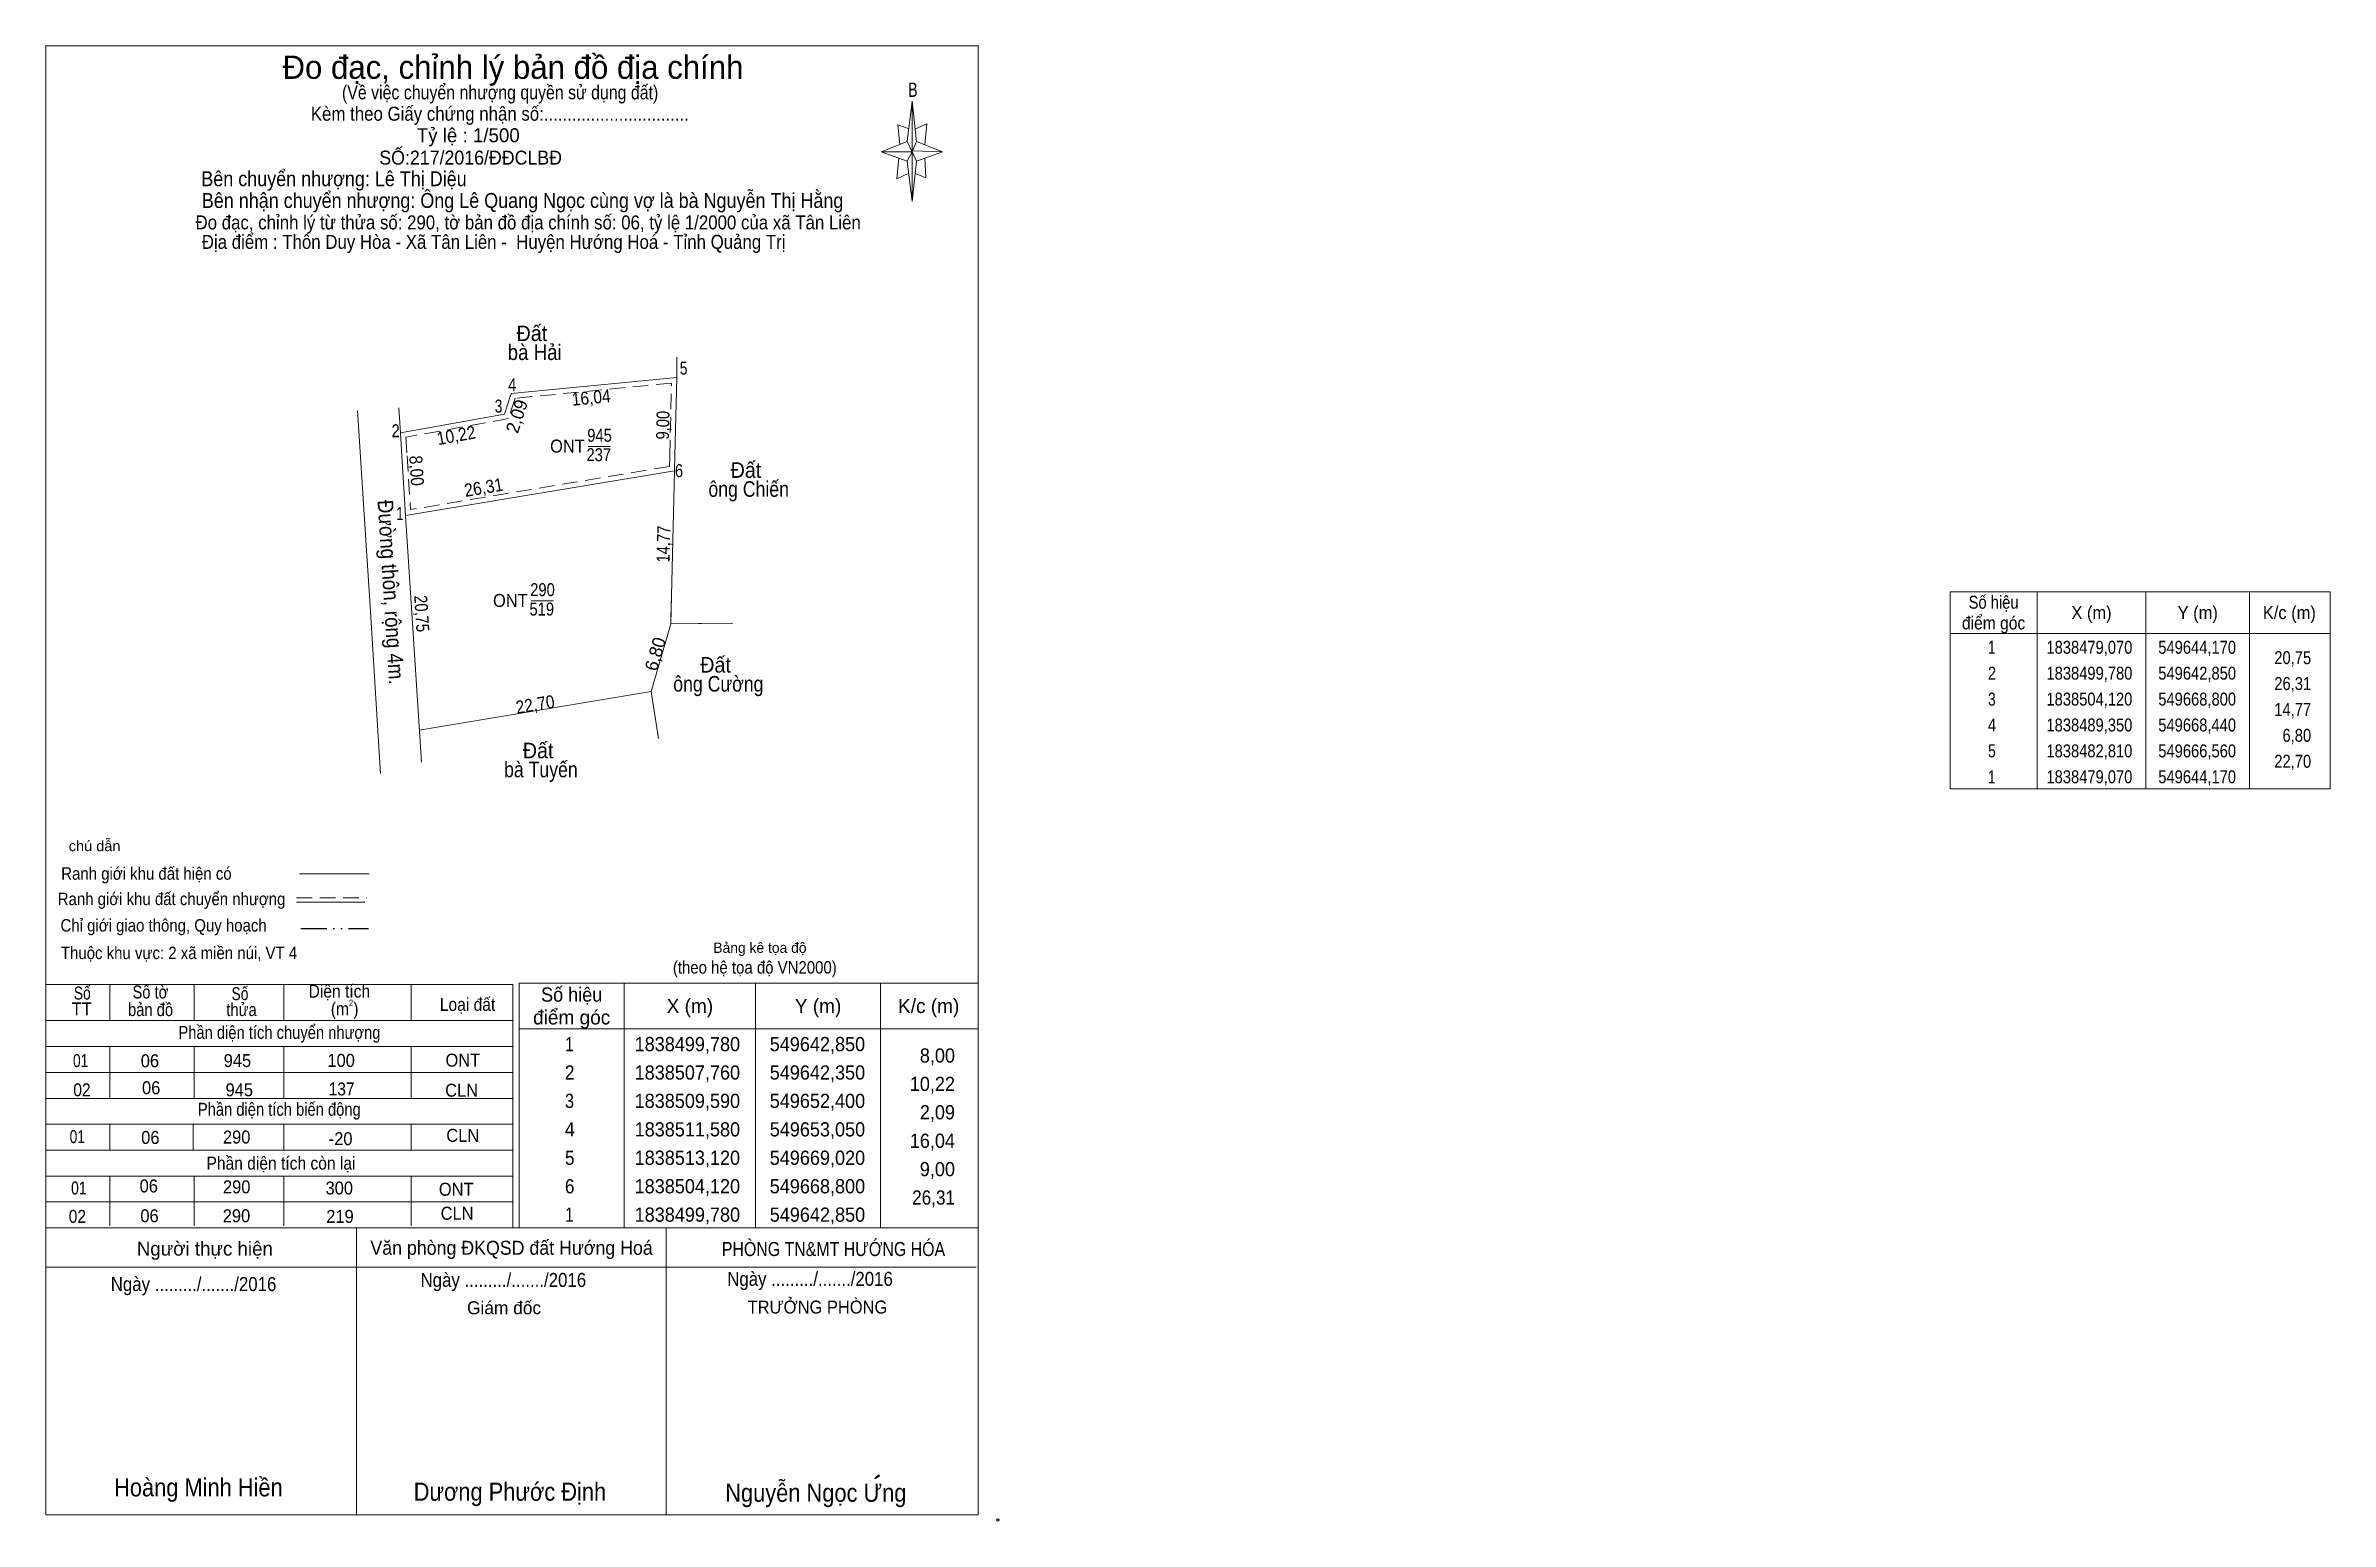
# Model space of a CAD drawing. Header units: metres. Extents: x 549608 to 549829, y 1838403 to 1838545.
import ezdxf
from ezdxf.enums import TextEntityAlignment as Align

# ---------------------------------------------------------------- set-up
doc = ezdxf.new("R2010")
doc.units = ezdxf.units.M
doc.header["$LTSCALE"] = 0.5
doc.header["$PDMODE"] = 32
doc.header["$PDSIZE"] = 0.25
doc.linetypes.add('DASH_DOUBLE_DOT', pattern=[9.2, 5, -1.2, 0.3, -1.2, 0.3, -1.2])
doc.linetypes.add('MEDIUM_DASHED', pattern=[4.5, 3, -1.5])
for name, color, linetype, lineweight in [('1', 7, 'Continuous', 13), ('10', 7, 'Continuous', 13), ('15', 7, 'Continuous', 13), ('18', 7, 'Continuous', 13), ('21', 7, 'Continuous', 13), ('63', 7, 'Continuous', 13)]:
    doc.layers.add(name, color=color, linetype=linetype, lineweight=lineweight)

msp = doc.modelspace()

# ---------------------------------------------------------------- hatches: boundary and pattern name
at = {"layer": '21'}
msp.add_hatch(color=256, dxfattribs=at).paths.add_polyline_path([(549688.51, 1838407.04), (549688.55, 1838407.08), (549688.57, 1838407.12), (549688.53, 1838407.16), (549688.49, 1838407.18), (549688.45, 1838407.16), (549688.41, 1838407.14), (549688.15, 1838406.84), (549688.21, 1838406.84)])

# ---------------------------------------------------------------- linework, layer by layer
at = {"layer": '1'}
for points in [[(549642.49, 1838505.55), (549642.35, 1838507.76), (549652.4, 1838509.59), (549653.05, 1838511.58), (549669.02, 1838513.12), (549668.83, 1838505.55)], [(549642.49, 1838505.55), (549642.35, 1838507.76), (549652.4, 1838509.59), (549653.05, 1838511.58), (549669.02, 1838513.12), (549668.83, 1838505.55)], [(549668.83, 1838505.55), (549668.8, 1838504.12), (549642.85, 1838499.78), (549642.49, 1838505.55)], [(549668.83, 1838505.55), (549668.8, 1838504.12), (549642.85, 1838499.78), (549642.49, 1838505.55)], [(549644.37, 1838476), (549642.85, 1838499.78), (549668.8, 1838504.12), (549668.44, 1838489.35), (549666.56, 1838482.81), (549644.17, 1838479.07)]]:
    msp.add_lwpolyline(points, dxfattribs=at)
at = {"layer": '10'}
for p, q in [((549669.02, 1838513.12), (549669.03, 1838515.09)), ((549669.02, 1838513.12), (549669.03, 1838515.09)), ((549669.02, 1838513.12), (549669.03, 1838515.09)), ((549668.83, 1838505.55), (549669.02, 1838513.12)), ((549668.8, 1838504.12), (549668.83, 1838505.55)), ((549668.44, 1838489.35), (549668.49, 1838491.57)), ((549666.56, 1838482.81), (549668.44, 1838489.35)), ((549666.56, 1838482.81), (549668.44, 1838489.35)), ((549673.77, 1838489.39), (549668.44, 1838489.35)), ((549674.44, 1838489.39), (549668.44, 1838489.35)), ((549674.44, 1838489.39), (549668.44, 1838489.35)), ((549666.56, 1838482.81), (549667.24, 1838478.26)), ((549666.56, 1838482.81), (549667.24, 1838478.26))]:
    msp.add_line(p, q, dxfattribs=at)
at = {"layer": '10', "linetype": 'MEDIUM_DASHED'}
for p, q in [((549668.34, 1838505.55), (549668.51, 1838512.57)), ((549668.31, 1838504.54), (549668.34, 1838505.55))]:
    msp.add_line(p, q, dxfattribs=at)
at = {"layer": '10'}
for points in [[(549669.02, 1838513.12), (549653.05, 1838511.58), (549652.4, 1838509.59), (549642.35, 1838507.76)], [(549644.17, 1838479.07), (549666.56, 1838482.81), (549668.44, 1838489.35)], [(549666.56, 1838482.81), (549667.24, 1838478.26), (549667.16, 1838478.82)]]:
    msp.add_lwpolyline(points, dxfattribs=at)
at = {"layer": '10', "linetype": 'MEDIUM_DASHED'}
msp.add_lwpolyline([(549668.51, 1838512.57), (549653.42, 1838511.11), (549652.78, 1838509.15), (549642.88, 1838507.35)], dxfattribs=at)
at = {"layer": '15'}
msp.add_line((549668.8, 1838504.12), (549642.85, 1838499.78), dxfattribs=at)
at = {"layer": '15', "linetype": 'MEDIUM_DASHED'}
msp.add_line((549668.31, 1838504.54), (549643.32, 1838500.36), dxfattribs=at)
at = {"layer": '18'}
for p, q in [((549642.2, 1838510.18), (549642.35, 1838507.76)), ((549639.07, 1838496.41), (549639.38, 1838491.57)), ((549639.38, 1838491.57), (549640.34, 1838476.39)), ((549640.34, 1838476.39), (549640.43, 1838474.9))]:
    msp.add_line(p, q, dxfattribs=at)
for points in [[(549638.21, 1838509.93), (549638.91, 1838498.92), (549639.07, 1838496.41)], [(549642.35, 1838507.76), (549642.49, 1838505.55), (549642.85, 1838499.78)]]:
    msp.add_lwpolyline(points, dxfattribs=at)
at = {"layer": '18', "linetype": 'MEDIUM_DASHED'}
msp.add_lwpolyline([(549642.88, 1838507.35), (549642.99, 1838505.55), (549643.32, 1838500.36)], dxfattribs=at)
at = {"layer": '21'}
for p, q in [((549691.25, 1838535.9), (549691.75, 1838539.8)), ((549692.15, 1838535.9), (549694.65, 1838534.9)), ((549691.25, 1838534), (549688.75, 1838534.9)), ((549692.15, 1838534), (549691.75, 1838530.1)), ((549692.95, 1838534.3), (549693.05, 1838532.4)), ((549693.05, 1838532.4), (549692.05, 1838532.8)), ((549632.62, 1838465.2), (549639.34, 1838465.2)), ((549632.32, 1838462.48), (549638.9, 1838462.48)), ((549608.11, 1838454.54), (549653.19, 1838454.54)), ((549614.29, 1838454.54), (549614.29, 1838451.12)), ((549622.43, 1838454.54), (549622.43, 1838451.04)), ((549631.09, 1838454.54), (549631.09, 1838451.04)), ((549643.39, 1838454.54), (549643.39, 1838451.04)), ((549653.19, 1838454.54), (549653.19, 1838431.04)), ((549608.11, 1838451.04), (549653.19, 1838451.04)), ((549608.11, 1838448.54), (549653.19, 1838448.54)), ((549614.29, 1838448.54), (549614.29, 1838443.54)), ((549622.43, 1838448.54), (549622.43, 1838443.54)), ((549631.09, 1838448.54), (549631.09, 1838443.54)), ((549643.39, 1838448.54), (549643.39, 1838443.54)), ((549608.11, 1838446.04), (549653.19, 1838446.04)), ((549608.11, 1838443.54), (549653.19, 1838443.54)), ((549608.11, 1838441.04), (549653.19, 1838441.04)), ((549614.29, 1838441.04), (549614.29, 1838438.54)), ((549622.33, 1838441.04), (549622.33, 1838438.54)), ((549631.09, 1838441.04), (549631.09, 1838438.54)), ((549643.39, 1838441.04), (549643.39, 1838438.54)), ((549608.11, 1838438.54), (549653.19, 1838438.54)), ((549608.11, 1838436.04), (549653.19, 1838436.04)), ((549614.29, 1838436.04), (549614.29, 1838431.22)), ((549622.43, 1838436.04), (549622.43, 1838431.22)), ((549631.09, 1838436.04), (549631.09, 1838431.22)), ((549643.39, 1838436.04), (549643.39, 1838431.22)), ((549608.11, 1838433.54), (549653.19, 1838433.54)), ((549608.11, 1838431.04), (549698.11, 1838431.04)), ((549638.11, 1838431.04), (549638.11, 1838403.34)), ((549668.01, 1838431.04), (549668.01, 1838403.34)), ((549608.11, 1838427.24), (549697.91, 1838427.24))]:
    msp.add_line(p, q, dxfattribs=at)
at = {"layer": '21', "linetype": 'MEDIUM_DASHED'}
msp.add_line((549632.32, 1838462.88), (549639.11, 1838462.88), dxfattribs=at)
at = {"layer": '21', "linetype": 'DASH_DOUBLE_DOT', "lineweight": 25}
msp.add_line((549632.74, 1838459.94), (549639.28, 1838459.94), dxfattribs=at)
at = {"layer": '21'}
for points in [[(549608.11, 1838545.14), (549698.11, 1838545.14), (549698.11, 1838403.34), (549608.11, 1838403.34)], [(549691.75, 1838539.8), (549692.15, 1838535.9), (549691.75, 1838534.9)], [(549691.75, 1838534.9), (549688.75, 1838534.9), (549691.25, 1838535.9), (549692.15, 1838534), (549694.65, 1838534.9), (549691.75, 1838535)], [(549691.75, 1838534.9), (549691.75, 1838530.1), (549691.25, 1838534)], [(549688.51, 1838407.04), (549688.55, 1838407.08), (549688.57, 1838407.12), (549688.53, 1838407.16), (549688.49, 1838407.18), (549688.45, 1838407.16), (549688.41, 1838407.14), (549688.15, 1838406.84), (549688.21, 1838406.84)]]:
    msp.add_lwpolyline(points, close=True, dxfattribs=at)
for points in [[(549691.75, 1838534.9), (549691.25, 1838535.9), (549688.75, 1838534.9)], [(549691.45, 1838537.1), (549690.35, 1838537.5), (549690.55, 1838535.6)], [(549692.05, 1838537.1), (549693.15, 1838537.6), (549692.95, 1838535.6)], [(549690.45, 1838534.3), (549690.25, 1838532.3), (549691.35, 1838532.8)], [(549691.75, 1838534.9), (549692.15, 1838534), (549694.65, 1838534.9)]]:
    msp.add_lwpolyline(points, dxfattribs=at)
msp.add_point((549700.01, 1838402.84), dxfattribs=at)
at = {"layer": '63'}
for p, q in [((549662.62, 1838506.47), (549660.48, 1838506.47)), ((549657.11, 1838491.57), (549654.97, 1838491.57)), ((549800.31, 1838492.42), (549800.31, 1838473.42)), ((549810.81, 1838492.42), (549810.81, 1838473.42)), ((549820.81, 1838492.42), (549820.81, 1838473.42)), ((549791.91, 1838488.42), (549828.61, 1838488.42)), ((549663.95, 1838454.64), (549663.95, 1838431.05)), ((549676.62, 1838454.64), (549676.62, 1838431.05)), ((549688.69, 1838454.64), (549688.69, 1838431.05)), ((549653.81, 1838450.25), (549698.11, 1838450.25))]:
    msp.add_line(p, q, dxfattribs=at)
for points in [[(549791.91, 1838492.42), (549828.61, 1838492.42), (549828.61, 1838473.42), (549791.91, 1838473.42)], [(549653.81, 1838454.64), (549698.11, 1838454.64), (549698.11, 1838431.05), (549653.81, 1838431.05)]]:
    msp.add_lwpolyline(points, close=True, dxfattribs=at)

# ---------------------------------------------------------------- texts
at = {"layer": '1'}
for s, width, p in [('ONT', 0.95, (549658.47, 1838505.87)), ('945', 0.85, (549661.565, 1838506.91)), ('237', 0.85, (549661.495, 1838505.04)), ('ONT', 0.95, (549652.96, 1838490.97)), ('290', 0.85, (549656.06, 1838492.01)), ('519', 0.85, (549655.99, 1838490.14))]:
    msp.add_text(s, height=1.25, dxfattribs=dict(at, width=width)).set_placement(p, align=Align.CENTER)
at = {"layer": '15'}
for s, width, p in [('Đất ', 0.95, (549655.3, 1838516.63)), ('bà Hải', 0.9, (549655.305, 1838514.8)), ('Đất ', 0.95, (549675.96, 1838503.43)), ('ông Chiến', 0.85, (549675.96, 1838501.6)), ('Đất ', 0.95, (549673.03, 1838484.63)), ('ông Cường', 0.85, (549673.03, 1838482.8)), ('bà Tuyến', 0.85, (549655.905, 1838474.53)), ('Đất ', 0.95, (549655.9, 1838476.36))]:
    msp.add_text(s, height=1.5, dxfattribs=dict(at, width=width)).set_placement(p, align=Align.CENTER)
at = {"layer": '15', "width": 0.9}
msp.add_text('Đường thôn, rộng 4m.', height=1.5, rotation=273.619, dxfattribs=at).set_placement((549640.6978, 1838492.3473), align=Align.CENTER)
at = {"layer": '21'}
for s, height, p in [('Đo đạc, chỉnh lý bản đồ địa chính', 2.25, (549653.21, 1838541.94)), ('Tỷ lệ : 1/500', 1.35, (549648.895, 1838535.82)), ('Bảng kê tọa độ', 1, (549677.045, 1838457.58)), ('Người thực hiện', 1.35, (549623.47, 1838428.36)), ('Giám đốc', 1.25, (549652.35, 1838422.7))]:
    msp.add_text(s, height=height, dxfattribs=at).set_placement(p, align=Align.CENTER)
for s, height, width, p in [('(Về việc chuyển nhượng quyền sử dụng đất)', 1.35, 0.85, (549651.97, 1838539.96)), ('B', 1.378, 0.75, (549691.8, 1838540.2)), ('Kèm theo Giấy chứng nhận số:...............................', 1.35, 0.9, (549651.94, 1838537.9)), ('SỐ:217/2016/ĐĐCLBĐ', 1.35, 0.95, (549649.125, 1838533.66)), ('Đo đạc, chỉnh lý từ thửa số: 290, tờ bản đồ địa chính số: 06, tỷ lệ 1/2000 của xã Tân Liên', 1.35, 0.9, (549654.675, 1838527.41)), ('Địa điểm : Thôn Duy Hòa - Xã Tân Liên -  Huyện Hướng Hoá - Tỉnh Quảng Trị ', 1.35, 0.9, (549651.57, 1838525.53)), ('chú dẫn', 0.9998, 1.05, (549612.83, 1838467.4)), ('Ranh giới khu đất hiện có ', 1.2, 0.9, (549618.035, 1838464.64)), ('Ranh giới khu đất chuyển nhượng', 1.2, 0.9, (549620.26, 1838462.19)), ('Chỉ giới giao thông, Quy hoạch', 1.2, 0.9, (549619.49, 1838459.64)), ('Thuộc khu vực: 2 xã miền núi, VT 4', 1.2, 0.9, (549620.98, 1838456.98)), ('(theo hệ tọa độ VN2000)', 1.2, 0.9, (549676.55, 1838455.58)), ('Số', 1.25, 0.8, (549611.64, 1838453.08)), ('Số tờ', 1.25, 0.85, (549618.215, 1838453.18)), ('Số', 1.25, 0.8, (549626.86, 1838453.02)), ('Diện tích', 1.25, 0.9, (549636.455, 1838453.26)), ('TT', 1.25, 0.95, (549611.59, 1838451.54)), ('bản đồ', 1.25, 0.85, (549618.23, 1838451.48)), ('thửa', 1.25, 0.85, (549627.01, 1838451.48)), ('(m )', 1.25, 0.9, (549636.965, 1838451.56)), ('2', 0.625, 0.8, (549637.58, 1838452.44)), ('Loại đất', 1.25, 0.9, (549648.825, 1838451.98)), ('Phần diện tích chuyển nhượng', 1.25, 0.85, (549630.67, 1838449.28)), ('01', 1.25, 0.8, (549611.485, 1838446.56)), ('06', 1.25, 0.95, (549618.17, 1838446.54)), ('945', 1.25, 0.95, (549626.615, 1838446.56)), ('100', 1.25, 0.95, (549636.625, 1838446.58)), ('ONT', 1.25, 0.95, (549648.37, 1838446.6)), ('02', 1.25, 0.9, (549611.61, 1838443.74)), ('06', 1.25, 0.95, (549618.29, 1838443.94)), ('Phần diện tích biến động', 1.25, 0.85, (549630.655, 1838441.86)), ('945', 1.25, 0.95, (549626.795, 1838443.74)), ('137', 1.25, 0.9, (549636.67, 1838443.82)), ('CLN', 1.25, 0.95, (549648.255, 1838443.7)), ('01', 1.25, 0.8, (549611.165, 1838439.22)), ('06', 1.25, 0.95, (549618.21, 1838439.14)), ('290', 1.25, 0.95, (549626.545, 1838439.18)), ('-20', 1.25, 0.95, (549636.575, 1838439.02)), ('CLN', 1.25, 0.95, (549648.365, 1838439.34)), ('Phần diện tích còn lại', 1.25, 0.9, (549630.82, 1838436.66)), ('01', 1.25, 0.8, (549611.305, 1838434.26)), ('06', 1.25, 0.95, (549618.06, 1838434.46)), ('290', 1.25, 0.95, (549626.545, 1838434.37)), ('300', 1.25, 0.95, (549636.445, 1838434.26)), ('ONT', 1.25, 0.95, (549647.73, 1838434.14)), ('02', 1.25, 0.9, (549611.17, 1838431.52)), ('06', 1.25, 0.95, (549618.13, 1838431.58)), ('290', 1.25, 0.95, (549626.525, 1838431.58)), ('219', 1.25, 0.95, (549636.515, 1838431.52)), ('CLN', 1.25, 0.95, (549647.815, 1838431.82)), ('Văn phòng ĐKQSD đất Hướng Hoá', 1.35, 0.95, (549653.075, 1838428.44)), ('PHÒNG TN&MT HƯỚNG HÓA', 1.35, 0.85, (549684.145, 1838428.32)), ('Ngày ........./......./2016', 1.35, 0.9, (549622.38, 1838424.94)), ('Ngày ........./......./2016', 1.35, 0.9, (549652.28, 1838425.34)), ('Ngày ........./......./2016', 1.35, 0.9, (549681.88, 1838425.44)), ('TRƯỞNG PHÒNG', 1.25, 0.95, (549682.595, 1838422.77)), ('Hoàng Minh Hiền', 1.75, 0.9, (549622.85, 1838405.12)), ('Dương Phước Định', 1.75, 0.9, (549652.915, 1838404.7)), ('Nguyễn Ngọc Ưng', 1.75, 0.9, (549682.44, 1838404.6))]:
    msp.add_text(s, height=height, dxfattribs=dict(at, width=width)).set_placement(p, align=Align.CENTER)
at = {"layer": '21', "width": 0.9}
for s, p in [('Bên chuyển nhượng: Lê Thị Diệu', (549623.13, 1838531.58)), ('Bên nhận chuyển nhượng: Ông Lê Quang Ngọc cùng vợ là bà Nguyễn Thị Hằng', (549623.18, 1838529.48))]:
    msp.add_text(s, height=1.44, dxfattribs=at).set_placement(p)
at = {"layer": '63'}
for s, height, width, p in [(' 5', 1.25, 0.8, (549670.05, 1838513.4)), (' 4', 1.25, 0.85, (549653.53, 1838511.78)), (' 3', 1.25, 0.8, (549652.19, 1838509.73)), (' 2', 1.25, 0.85, (549642.28, 1838507.35)), (' 6', 1.25, 0.85, (549669.63, 1838503.5)), (' 1', 1.25, 0.75, (549642.64, 1838499.36)), ('20,75', 1.25, 0.85, (549826.76, 1838485.45)), ('26,31', 1.25, 0.85, (549826.76, 1838482.95)), ('14,77', 1.25, 0.85, (549826.76, 1838480.45)), ('6,80', 1.25, 0.85, (549826.76, 1838477.95)), ('22,70', 1.25, 0.85, (549826.76, 1838475.45)), ('8,00', 1.372, 0.95, (549695.87, 1838446.99)), ('10,22', 1.372, 0.95, (549695.87, 1838444.25)), ('2,09', 1.372, 0.95, (549695.87, 1838441.51)), ('16,04', 1.372, 0.95, (549695.87, 1838438.76)), ('9,00', 1.372, 0.95, (549695.87, 1838436.02)), ('26,31', 1.372, 0.9, (549695.87, 1838433.28))]:
    msp.add_text(s, height=height, dxfattribs=dict(at, width=width)).set_placement(p, align=Align.RIGHT)
for s, rotation, width, p in [('16,04', 5.508, 0.9, (549660.815, 1838510.5598)), ('9,00', 88.6, 0.85, (549668.2947, 1838508.4997)), ('10,22', 10.32, 0.9, (549647.843, 1838506.9147)), ('8,00', 273.585, 0.9, (549643.2903, 1838504.0791)), ('26,31', 9.495, 0.9, (549650.4819, 1838501.8947)), ('14,77', 88.604, 0.85, (549668.354, 1838497.0248)), ('20,75', 273.647, 0.85, (549643.7863, 1838490.2848)), ('22,70', 9.483, 0.9, (549655.452, 1838480.956))]:
    msp.add_text(s, height=1.25, rotation=rotation, dxfattribs=dict(at, width=width)).set_placement(p, align=Align.CENTER)
for s, rotation, p in [('2,09', 71.911, (549654.1768, 1838509.1809)), ('6,80', 73.962, (549667.5476, 1838486.2523))]:
    msp.add_text(s, height=1.25, rotation=rotation, dxfattribs=at).set_placement(p, align=Align.CENTER)
for s, height, width, p in [('Số hiệu', 1.25, 0.85, (549796.11, 1838490.8)), ('điểm góc', 1.25, 0.9, (549796.11, 1838488.8)), ('X (m)', 1.25, 0.95, (549805.56, 1838489.8)), ('Y (m)', 1.25, 0.95, (549815.815, 1838489.8)), ('K/c (m)', 1.25, 0.95, (549824.655, 1838489.8)), (' 1', 1.25, 0.75, (549795.76, 1838486.45)), ('1838479,070', 1.25, 0.85, (549805.36, 1838486.45)), ('549644,170', 1.25, 0.85, (549815.76, 1838486.45)), (' 2', 1.25, 0.85, (549795.765, 1838483.95)), ('1838499,780', 1.25, 0.85, (549805.36, 1838483.95)), ('549642,850', 1.25, 0.85, (549815.76, 1838483.95)), (' 3', 1.25, 0.8, (549795.755, 1838481.45)), ('1838504,120', 1.25, 0.85, (549805.36, 1838481.45)), ('549668,800', 1.25, 0.85, (549815.76, 1838481.45)), (' 4', 1.25, 0.85, (549795.76, 1838478.95)), ('1838489,350', 1.25, 0.85, (549805.36, 1838478.95)), ('549668,440', 1.25, 0.85, (549815.76, 1838478.95)), (' 5', 1.25, 0.8, (549795.765, 1838476.45)), ('1838482,810', 1.25, 0.85, (549805.36, 1838476.45)), ('549666,560', 1.25, 0.85, (549815.76, 1838476.45)), (' 1', 1.25, 0.75, (549795.76, 1838473.95)), ('1838479,070', 1.25, 0.85, (549805.36, 1838473.95)), ('549644,170', 1.25, 0.85, (549815.76, 1838473.95)), ('Số hiệu', 1.372, 0.95, (549658.875, 1838452.87)), (' 1', 1.372, 0.8, (549658.455, 1838448.09)), ('1838499,780', 1.372, 0.95, (549670.04, 1838448.09)), ('549642,850', 1.372, 0.95, (549682.595, 1838448.09)), (' 2', 1.372, 0.9, (549658.455, 1838445.35)), ('1838507,760', 1.372, 0.95, (549670.04, 1838445.35)), ('549642,350', 1.372, 0.95, (549682.595, 1838445.35)), (' 3', 1.372, 0.85, (549658.445, 1838442.61)), ('1838509,590', 1.372, 0.95, (549670.04, 1838442.61)), ('549652,400', 1.372, 0.95, (549682.595, 1838442.61)), (' 4', 1.372, 0.95, (549658.45, 1838439.86)), ('1838511,580', 1.372, 0.95, (549670.04, 1838439.86)), ('549653,050', 1.372, 0.95, (549682.595, 1838439.86)), (' 5', 1.372, 0.9, (549658.46, 1838437.12)), ('1838513,120', 1.372, 0.95, (549670.04, 1838437.12)), ('549669,020', 1.372, 0.95, (549682.595, 1838437.12)), (' 6', 1.372, 0.9, (549658.455, 1838434.37)), ('1838504,120', 1.372, 0.95, (549670.04, 1838434.37)), ('549668,800', 1.372, 0.95, (549682.595, 1838434.37)), (' 1', 1.372, 0.8, (549658.455, 1838431.63)), ('1838499,780', 1.372, 0.95, (549670.04, 1838431.63)), ('549642,850', 1.372, 0.95, (549682.595, 1838431.63))]:
    msp.add_text(s, height=height, dxfattribs=dict(at, width=width)).set_placement(p, align=Align.CENTER)
for s, p in [('điểm góc', (549658.875, 1838450.67)), ('X (m)', (549670.285, 1838451.77)), ('Y (m)', (549682.66, 1838451.77)), ('K/c (m)', (549693.335, 1838451.77))]:
    msp.add_text(s, height=1.372, dxfattribs=at).set_placement(p, align=Align.CENTER)

doc.saveas('drawing.dxf')
